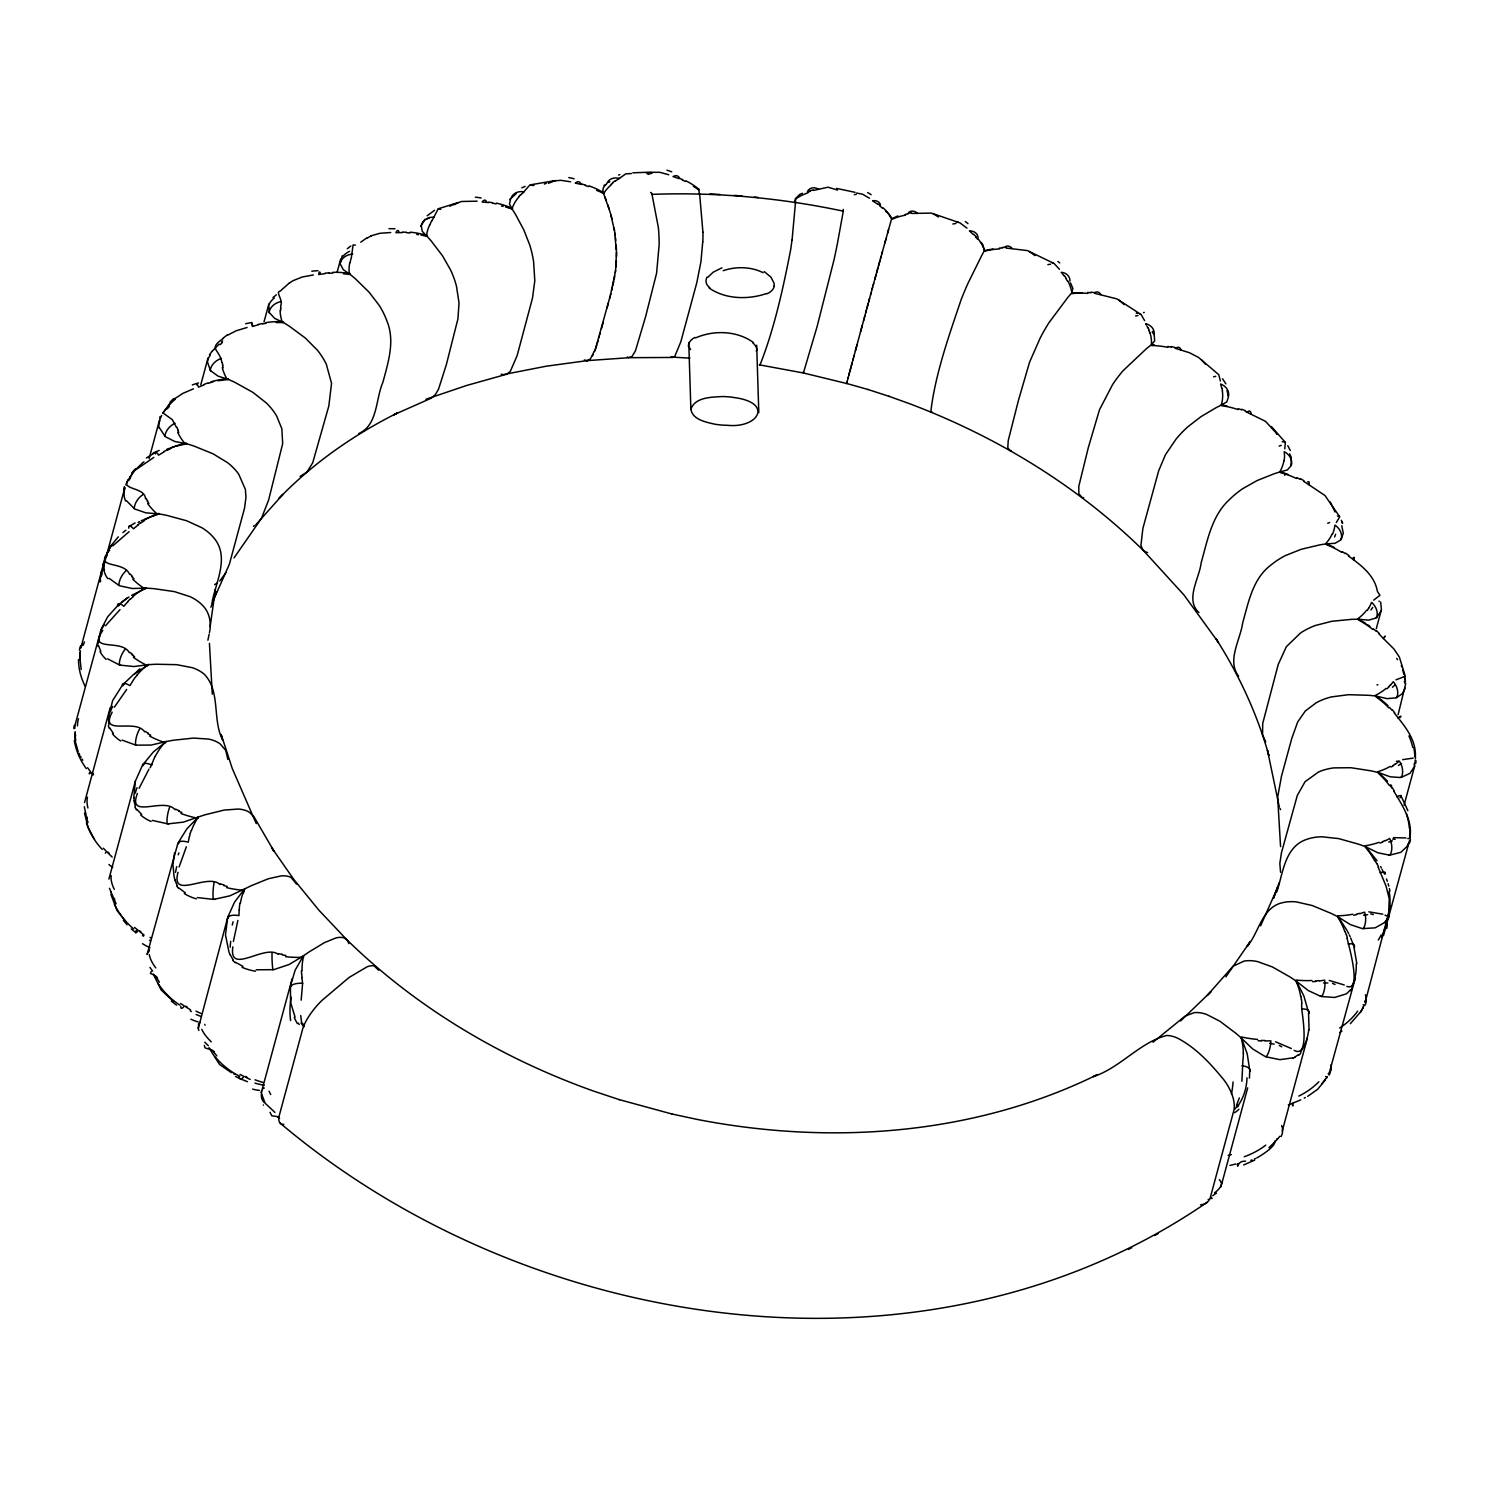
<?xml version="1.0" encoding="UTF-8"?>
<svg xmlns="http://www.w3.org/2000/svg" width="1490" height="1490" viewBox="0 0 1490 1490"><rect width="100%" height="100%" fill="white"/><g stroke="black" fill="none" stroke-linecap="round" stroke-linejoin="round"><path stroke-width="1.5" d="M1386.352 924.024L1386.315 924.992M584.341 359.947L587.153 360.673L590.338 358.96L595.46 348.977L610.397 295.337L615.575 270.696L616.506 252.183L614.495 230.577L610.379 212.921L602.742 191.055L603.413 187.479L606.169 184.239M616.506 256.634L616.506 252.183M1243.368 1053.449L1243.256 1056.615A60.066 52.355 9.7 0 1 1242.921 1060.154L1241.896 1081.274M74.798 728.517L75.152 724.773M108.528 719.335L108.9 725.053M98.377 642.935L98.955 637.31M1221.67 1182.725L1220.757 1187.12M261.532 1093.027L261.793 1090.866M1228.468 396.973L1226.736 401.946L1221.614 404.908A136.67 52.15 -45.4 0 0 1216.101 407.683L1200.959 416.678L1188.033 426.643A43.21 16.483 -45.4 0 0 1176.187 438.935L1165.441 454.767L1158.661 470.84L1142.886 528.429L1140.93 545.377L1142.737 549.773L1184.029 595.032L1218.429 642.451L1215.933 638.614C1239.01 674.821 1257.299 714.138 1268.847 755.523L1267.468 750.289L1279.314 807.003M209.457 632.598C211.58 622.894 209.587 611.943 202.119 604.94A43.21 27.491 3.9 0 0 190.143 596.689L174.46 591.623L154.085 588.68A136.67 86.942 3.9 0 0 146.281 588.159L132.107 588.494L120.075 585.868A41.906 30.731 -80.5 0 1 118.902 585.495M79.696 656.066L81.186 669.438M212.288 694.228L209.438 643.363M1365.902 998.151L1365.566 1000.814M301.818 977.552L302.619 983.288L301.166 1000.163M239.164 909.906L238.977 915.605A13.671 5.681 16.1 0 0 227.56 918.119L225.493 934.938L228.92 951.738A52.094 50.734 -19 0 0 230.075 954.718M232.868 946.858C228.398 975.857 264.68 943.785 278.257 954.345M702.721 241.957L700.933 261.793L696.78 282.783L680.837 341.75L674.802 356.315L672.958 357.451L629.171 357.693L586.483 360.673M616.283 262.966L616.394 260.918M79.734 656.047L80.423 650.851M103.685 564.915L104.412 570.577M79.752 655.004L79.696 659.809M100.445 581.677L100.594 580.187M1249.458 1078.09L1249.682 1071.124A13.671 5.271 -3.8 0 0 1241.99 1065.741M615.985 266.933L616.152 264.978M108.677 716.28L112.644 700.598L122.087 685.661A13.671 4.694 43.8 0 1 129.928 685.605L132.964 680.725A59.991 52.411 16.3 0 1 134.919 677.708L137.08 675.268M210.165 626.582L215.435 589.276M79.901 653.849L80.05 652.415M1309.058 1029.963L1308.555 1012.995A13.671 4.749 -12.8 0 0 1301.72 1008.898L1301.645 1003.161M279.431 291.463C275.669 291.947 283.603 301.241 280.716 305.599A60.066 37.883 18.6 0 0 280.846 308.281M350.113 262.687L350.56 260.396A60.066 38.256 20.7 0 1 351.305 257.919L353.111 244.9L355.402 245.124M1390.543 905.864L1365.138 1002.398M1415.09 763.83L1415.183 759.975M1339.622 516.881L1338.542 518.893M204.353 1045.347L205.005 1047.88L209.978 1049.426L219.533 1064.419L231.397 1072.707M759.341 364.547A43.098 4.209 -81.2 0 0 759.528 364.864L803.52 373.003L846.655 383.507L847.139 381.496M1407.789 838.535L1409.819 838.572L1410.248 828.235M792.065 240.058L795.362 203.888A136.67 13.112 -81.5 0 0 795.604 198.524L799.534 194.575M233.39 941.457L237.879 920.429M615.333 272.521L615.575 270.696M1409.968 837.697C1412.781 820.487 1402.276 805.494 1393.988 791.413M1284.101 460.82L1284.38 458.492A59.991 38.721 8 0 0 1284.548 455.865L1284.212 451.694A13.671 11.268 16.6 0 1 1291.346 465.085L1291.141 457.374M99.756 581.752L100.575 577.468M177.999 872.358C170.4 900.5 207.706 872.488 219.999 884.538M803.315 371.904A43.21 1.993 -78 0 0 803.427 372.91L817.172 326.31L833.99 259.912A43.21 1.993 -78 0 0 837.473 243.224L842.446 215.864A126.836 5.867 -78 0 0 843.228 211.152L843.321 209.419M690.876 409.228C695.011 397.066 711.717 397.16 722.427 396.545A51.48 32.258 -1.8 0 1 734.719 397.625C773.627 402.933 758.298 428.58 727.232 425.283A51.48 32.258 -1.8 0 1 714.958 424.222C706.167 422.192 692.664 419.845 690.876 409.228L688.771 342.588M931.809 411.557A43.21 4.526 -67.7 0 1 930.747 412.19C935.068 374.81 948.925 335.716 961.311 299.192A43.21 4.526 -67.7 0 1 967.904 283.472L981.817 255.33A136.67 14.341 -67.7 0 1 984.387 250.637L982.674 244.416M290.662 985.3L295.132 970.213L303.345 955.891A136.67 52.15 -45.4 0 1 309.194 951.868L324.373 942.667L335.883 937.955A43.21 16.483 -45.4 0 1 344.376 938.048L346.686 939.557C416.25 1007.762 501.962 1058.459 593.523 1091.071L619.374 1099.676M614.774 276.041L614.159 279.431M1334.556 527.386L1334.221 529.099A59.991 38.218 10.1 0 1 1333.476 531.576L1332.73 533.793M1334.649 526.808L1334.984 525.095A13.671 11.138 31.7 0 1 1341.112 539.473L1343.272 533.197L1341.764 525.728M239.946 903.257L239.48 906.348A59.991 51.442 25.8 0 0 239.313 909.924M421.298 225.754L422.229 231.267L427.09 236.351A136.67 61.76 68.1 0 1 431.411 241.231L442.511 255.796L450.725 270.23A43.21 19.519 68.1 0 1 456.48 286.266L459.032 303.01L457.933 318.841L446.329 364.733L438.507 389.262L435.322 394.664L431.187 398.203L393.602 414.89L397.662 412.86C353.8 434.67 313.124 463.148 278.984 498.368L282.858 494.494L255.889 524.648M209.177 634.107L207.892 640.197M1409.503 840.639L1383.521 935.515M104.058 562.27L105.585 556.832M613.824 281.089L612.744 285.931M1284.79 448.863L1285.33 442.381M189.379 836.672L188.206 842.204A13.671 5.569 25.6 0 0 177.776 843.731L147.082 954.475M846.674 383.47L847.121 381.98L846.674 383.47L868.167 389.542M1414.811 765.506L1404.064 805.196M612.353 287.514L611.589 290.662M1398.104 714.697L1405.722 683.556M174.572 852.783L172.933 864.628L174.144 876.958A52.094 49.859 -28.9 0 0 175 879.994M179.098 867.031L186.343 846.786M610.397 295.337L610.807 293.791M609.596 298.466L609.987 296.901M1376.294 628.724L1381.398 609.652L1380.653 601.997M137.434 793.481C126.929 820.171 164.291 796.591 175.075 809.74M342.253 255.814L340.167 263.32A13.671 11.156 -0.2 0 1 352.739 254.101M846.99 382.092L850.976 367.211M80.832 647.908L104.617 559.923M159.411 420.422L161.646 415.393M155.146 756.399A59.991 52.262 19.7 0 0 153.656 759.639L151.552 764.91A13.671 5.234 34.9 0 0 142.332 765.599L135.385 781.077L133.746 797.821M101.357 575.736L102.046 573.948M608.367 303.14L607.101 307.871M1355.248 978.39L1351.989 987.199M853.733 356.985L854.143 355.477M848.872 375.033L849.524 372.593M852.131 362.889L849.877 371.308M848.015 378.237L848.276 377.231M100.836 576.407L124.899 487.528M75.226 724.382L101.097 629.357L107.671 616.804L117.524 605.853A13.671 3.986 52.3 0 1 123.856 606.244L127.73 601.867M149.112 458.566L159.318 420.813M84.558 802.495L110.185 707.675M200.796 384.718L208.06 357.842M108.9 879.063L135.385 781.077M264.009 321.896L268.833 304.072L269.206 312.081A13.671 10.84 -14.4 0 1 281.2 301.557M212.213 601.494C216.329 581.044 229.739 556.31 213.685 537.685A43.21 27.807 15.6 0 0 201.988 527.795L186.641 520.755L166.694 515.354A136.67 87.929 15.6 0 0 159.058 513.92L145.834 512.839L135.218 509.152A41.906 27.714 -73.4 0 1 134.193 508.686M337.075 272.391L340.651 259.13M198.207 1028.621L227.56 918.119M243.298 893.46L244.49 888.99A136.67 62.599 -37.1 0 1 251.084 885.786L268.2 878.802L281.275 875.878A43.21 19.78 -37.1 0 1 291.072 877.461L296.473 884.054M261.83 1090.717L292.115 978.744M794.505 202.584L795.604 198.542M851.349 365.795L866.491 309.827M866.919 308.244L869.583 298.41M857.067 344.637L855.372 350.895M862.263 325.435L860.55 331.749M864.368 317.631L864.796 316.085M1276.911 891.746C1283.076 872.861 1284.734 846.581 1306.879 839.298A43.21 27.807 15.6 0 1 1321.928 836.784L1338.69 838.609L1358.601 844.197A136.67 87.929 15.6 0 1 1365.883 846.879L1377.878 852.764L1388.978 855.055M1200.53 1204.777A32.65 17.824 54.3 0 0 1209.731 1198.966A19.668 10.747 54.2 0 0 1210.346 1197.364L1233.925 1110.218A19.482 10.449 55.7 0 0 1234.204 1108.597L1234.223 1108.467A32.631 17.824 54.2 0 0 1223.681 1079.617C1210.383 1063.432 1195.725 1047.358 1176.821 1037.804A42.986 23.486 54.2 0 0 1166.707 1035.476C1139.831 1042.274 1120.182 1067.883 1093.362 1076.637L1097.422 1074.607C974.255 1135.25 830.712 1145.419 697.134 1119.418L672.009 1114.017M1221.167 1185.928L1247.689 1087.868M1282.238 1131.059L1307.419 1037.99M1355.434 977.663L1329.229 1073.098M603.189 322.362L601.476 328.601M865.634 312.956L868.223 303.42M868.67 301.781L873.662 283.491M870.533 294.927L871.017 293.12M852.932 359.965L853.342 358.475M863.529 320.741L863.958 319.195M873.103 285.521L876.008 274.942M872.041 289.414L872.563 287.477M874.798 279.3L881.111 256.429M876.604 272.726L877.871 268.163M879.808 261.16L878.504 265.853M100.929 576.053L101.227 575.028M888.804 214.15L891.579 218.918L884.799 243.149M880.46 258.794L885.917 239.145M881.782 254.026L882.434 251.642M888.617 229.441L887.556 233.26M1405.293 688.157L1402.276 693.707L1396.801 697.543A13.671 10.281 58.3 0 0 1393.262 681.694L1390.636 685.028M1409.093 842.427L1408.441 844.29M124.732 488.068L124.117 492.948A56.62 29.521 -1.7 0 0 125.607 500.957M599.781 334.691L600.209 333.183M80.944 647.535L82.174 644.406M598.924 337.671L599.353 336.181M1381.118 610.9L1376.555 617.605A13.671 10.803 45.8 0 0 1371.62 602.407L1369.925 606.113A59.991 37.883 12.2 0 1 1368.453 608.348M1239.326 1097.925L1236.495 1105.282M598.086 340.595L597.229 343.482M1414.606 766.307L1409.987 773.31L1401.364 777.352A13.671 9.573 69.2 0 0 1399.334 761.055L1395.888 763.886M190.31 833.245L191.316 830.284M596.801 344.898L595.46 348.977M228.026 916.555L234.526 902.195L244.49 888.99L229.758 895.881L214.877 899.159M147.231 953.917L148.907 950.527A13.671 11.138 31.7 0 0 148.497 952.278M1260.615 925.793L1277.88 886.885L1273.447 898.358L1279.146 882.75M210.872 607.25L216.572 591.623M112.16 712.183C99.01 736.991 135.404 717.901 144.605 731.832M139.092 788.322L148.963 769.157M594.529 351.491L594.994 350.243M431.988 220.669L438.265 208.768L461.788 201.467L477.154 201.187M198.896 1024.282L199.958 1022.363M1291.104 465.718L1287.36 469.965L1280.45 471.79A136.67 62.599 -37.1 0 0 1274.211 473.746L1257.132 480.544L1242.641 488.72A43.21 19.78 -37.1 0 0 1229.492 499.541C1211.593 515.875 1207.515 540.572 1201.163 562.736C1199.431 578.362 1184.774 599.706 1198.928 612.539M125.831 485.014L128.27 479.91M212.12 603.115L229.386 564.207L244.528 508.239L245.962 497.343L245.366 489.316L238.698 474.155A43.21 27.435 27.3 0 0 227.616 462.701L213.014 453.798L193.979 446.069A136.67 86.755 27.3 0 0 186.678 443.778L174.684 441.45L165.744 436.887A41.906 24.399 -66.9 0 1 164.887 436.384M429.679 225.083L430.666 222.96A60.066 38.796 22.8 0 1 431.858 220.613M106.703 553.982L111.564 545.042L118.306 536.847M1305.24 1044.062L1300.584 1052.294M1387.73 917.896L1385.774 921.23M1225.86 976.881L1250.185 941.568L1247.093 946.523C1258.882 933.019 1261.676 907.764 1281.866 902.847A43.21 27.435 27.3 0 1 1296.3 901.878L1312.318 905.566L1331.315 913.463A136.67 86.755 27.3 0 1 1338.262 917.021L1350.331 924.582L1362.102 928.549A41.795 30.713 -65.9 0 0 1363.369 928.587L1375.14 927.842L1384.582 922.589M1363.424 1006.718L1361.264 1010.965M1362.847 1008.097L1364.058 1005.117L1363.145 1004.744M178.483 842.26L186.865 828.85L198.412 816.967A136.67 71.483 -28 0 1 205.564 814.658L224.208 810.057L238.493 809.033A43.21 22.592 -28 0 1 249.333 812.218L253.896 816.632L274.086 851.367L271.571 847.531L293.791 879.435L318.879 910.167L347.282 940.227L348.865 943.598M1362.735 1008.357L1360.482 1012.306M102.791 630.419C87.407 652.918 121.752 638.316 129.332 652.713M114.358 707.21L126.669 689.46M592.554 355.812L593.076 354.825M155.202 756.417L156.748 753.661A75.077 65.635 32.2 0 1 166.023 741.405M127.954 480.32C120.504 490.005 144.977 486.932 145.48 498.629M225.94 572.644L219.775 581.007M1381.956 937.191L1385.067 927.525M128.14 479.966L134.603 470.672M1336.307 522.506L1338.299 519.265M1407.696 845.836L1400.805 852.336L1390.114 855.037A13.671 8.698 78.8 0 0 1389.704 838.497L1385.495 840.751M510.66 198.934L509.487 204.055L512.243 209.196A136.67 51.219 76.4 0 1 515.503 214.392L523.791 229.87L529.751 245.012A43.21 16.185 76.4 0 1 533.606 261.663L534.798 280.772L532.507 298.075L517.086 355.775L510.288 371.401L506.581 374.269L466.668 385.463L425.917 399.264M1361.152 1011.3L1350.35 1023.686M209.438 354.75L212.25 351.137M234.042 557.893L261.495 518.296L268.61 500.044L282.69 443.647L281.834 428.673L276.581 415.896A43.21 26.373 38.6 0 0 266.412 403.026L252.928 392.392L235.252 382.558A136.67 83.44 38.6 0 0 228.492 379.466L217.987 376.095L210.872 370.898M1368.639 608.423L1367.317 610.416M151.16 971.573L150.434 973.417L153.694 974.926L161.162 989.993L172.151 1000.237M129.816 477.247L132.368 473.503M1326.305 1078.443L1327.255 1077.046M1325.392 1079.915L1317.458 1089.469L1307.68 1096.342M109.59 550.238C92.603 570 123.596 559.83 129.611 574.339M170.568 402.43L162.876 413.065L166.433 408.409M105.511 625.744L119.982 609.634M143.226 764.24L153.34 751.984L166.209 741.573A136.67 78.616 -18.1 0 1 173.753 740.195L193.476 738.072L208.619 739.077A43.21 24.846 -18.1 0 1 220.166 743.92L225.735 750.345L227.858 759.416M1325.821 1078.499L1321.984 1083.602M1279.966 1136.199L1278.197 1138.379M1180.601 1020.929L1211.016 991.632L1207.161 995.506L1233.012 966.265L1244.001 961.106A43.21 26.373 38.6 0 1 1257.504 961.572L1272.423 966.954L1290.023 976.993A136.67 83.44 38.6 0 1 1296.468 981.333L1308.276 990.552L1320.382 996.195M707.769 277.326L713.207 272.149L721.924 267.828M1011.002 450.464A43.21 8.772 -60.6 0 1 1009.866 450.52L1007.78 447.503L1008.246 440.519L1018.49 400.214L1029.553 362.219L1040.43 337.522A43.21 8.772 -60.6 0 1 1048.96 322.734L1068.069 297.106A136.67 27.733 -60.6 0 1 1071.738 292.934L1072.874 288.389L1070.528 282.951M523.102 192.694L529.714 185.133L533.923 185.486M105.287 853.193L106.703 851.721L103.369 848.22M1350.424 989.807L1347.612 992.731A52.094 31.029 52.5 0 1 1346.085 993.942L1334.612 997.462L1321.705 996.531A41.795 33.357 -57.5 0 1 1320.419 996.102M1405.424 676.628L1399.315 656.941L1393.839 648.895L1383.428 638.521L1385.178 636.118L1384.396 636.994M1238.581 1105.636L1237.52 1106.902M112.774 545.899L129.108 531.651M518.93 196.829L517.44 198.729A75.059 50.064 29 0 0 511.945 209.047M1153.018 1042.199L1185.127 1016.087L1194.216 1012.641A43.21 24.678 49.2 0 1 1206.509 1014.373L1219.956 1021.283L1235.75 1033.185A136.67 78.076 49.2 0 1 1241.505 1038.251L1252.755 1049.016L1264.842 1056.317A41.795 35.555 -47.3 0 0 1266.258 1056.745M168.389 405.988L170.475 403.66M135.087 470.114L142.444 462.999M1340.665 540.032L1335.021 543.31L1326.528 543.831A136.67 71.483 -28 0 0 1319.73 544.893L1301.124 549.307L1285.423 555.565A43.21 22.592 -28 0 0 1271.249 564.784C1252.699 578.53 1248.545 602.183 1242.66 622.988C1240.332 639.992 1226.661 660.498 1238.562 676.199M123.167 684.413L133.467 674.523M424.892 219.328L421.447 225.083A13.671 11.268 14.9 0 1 434.354 217.223M1274.024 1142.7L1277.712 1138.9M1273.82 1142.923L1268.977 1147.673M212.455 350.932L213.759 349.61M214.001 349.368L219.123 344.097M170.977 403.138L172.02 402.095M1388.81 687.076L1386.985 688.79M281.647 289.786L289.116 283.193M1373.687 600.135L1379.926 595.329L1377.43 591.456M135.944 469.648L153.805 457.449M427.202 215.752L434.54 210.295M520.811 194.817L522.878 192.899M172.542 401.592L173.622 400.587M272.949 297.572L276.358 294.871M130.319 599.241L132.778 597.062M1298.516 1054.641L1294.922 1057.043M891.579 218.918L897.781 215.92M280.921 290.494L279.897 291.258M611.198 184.294L613.172 182.655M174.162 400.102L175.261 399.152M223.258 338.416C207.725 349.479 219.16 348.176 221.973 362.591M221.451 341.955L222.643 340.931M118.772 604.754L122.832 601.383M615.556 180.979L625.744 173.902L631.499 173.529M1216.175 1193.229L1212.785 1195.706M122.925 532.601L124.378 531.409M360.729 242.181L366.559 238.083M174.479 398.873L182.842 393.379L193.439 388.834M142.947 462.608L143.953 461.807M138.104 525.001L133.485 528.801A13.671 3.11 60.4 0 0 128.773 528.168M133.858 674.225L148.702 664.67A136.67 83.812 -7.4 0 1 156.45 664.242L176.751 664.67L192.359 667.706A43.21 26.503 -7.4 0 1 204.298 674.262C220.781 691.23 212.195 719.521 222.532 739.711L221.153 734.477L232.291 768.561L256.224 823.579M124.862 531.017L125.849 530.272M123.242 601.066L124.452 600.135M347.263 248.737L350.858 245.98M303.345 955.891L289.284 964.44L274.514 969.394A41.906 39.504 34.1 0 1 272.931 969.822M124.862 599.837L126.091 598.943M126.911 598.365L128.978 596.987M141.159 522.767L143.99 520.923M1207.142 1202.318C928.624 1393.783 530.924 1335.021 280.306 1123.255M146.355 458.007L155.668 452.215M217.372 582.944L214.616 584.639M1393.523 765.599L1391.269 767.015M227.393 335.306L236.128 330.78L247.079 327.502M516.415 193.476L511.033 198.356A13.671 11.156 30.1 0 1 524.033 191.838M1341.95 1031.099L1339.789 1032.477M1375.903 618.052L1368.528 620.157L1358.731 619.225A136.67 78.616 -18.1 0 0 1351.523 619.356L1331.874 621.274L1315.298 625.521A43.21 24.846 -18.1 0 0 1300.416 633.082L1286.317 646.735L1278.197 664.559L1262.719 723.451L1262.552 734.626L1265.718 741.983M110.837 894.186L117.021 910.502L125.905 921.714M253.449 526.268L254.697 525.486M449.85 206.272L453.631 204.204M1395.981 679.831L1404.362 676.609M131.642 595.329L146.281 588.159M608.665 182.432L609.783 181.78M163.844 452.029L158.573 455.176A13.671 2.086 68 0 0 155.482 453.947M138.104 522.338L139.427 521.63M799.702 194.482L802.458 193.29M1128.433 1249.44L1131.692 1247.726M1154.601 1235.527L1157.991 1233.739M695.569 337.913C713.673 329.923 737.14 330.612 753.4 342.514M544.465 184.09L546.346 183.177M1256.796 1157.935C1261.62 1155.383 1276.576 1145.68 1274.676 1141.098M1254.655 1160.17L1243.647 1164.938M141.196 520.736L142.5 520.085M167.271 450.222L170.419 448.769M1300.789 1099.862L1288.329 1104.965M1304.216 1098.093L1305.37 1097.534M143.99 519.395L159.058 513.92M766.642 293.493C748.278 299.881 725.351 299.378 709.072 287.98M521.835 187.833L525.132 186.399M984.387 250.637L993.029 248.923M1382.701 842.074L1380.075 843.135M1254.412 1158.996L1255.604 1158.494M370.917 235.886L379.82 233.297L390.697 232.514M204.298 384.737L198.524 387.158A13.671 0.95 75.3 0 0 196.978 385.109M166.824 449.254L169.096 448.397M300.086 476.428L306.865 472.181L312.695 462.85L328.843 405.932L331.544 383.321L326.347 364.342A43.21 24.678 49.2 0 0 317.407 350.206L305.376 338.081L289.526 326.347A136.67 78.076 49.2 0 0 283.435 322.548L274.663 318.376L269.522 312.807M807.487 192.21L810.225 191.279M618.536 175.056L619.84 174.572M1292.948 1057.863L1279.91 1059.651L1266.202 1056.857A13.671 5.289 -77.7 0 0 1270.858 1040.84L1265.122 1040.97M1250.818 1160.338L1252.028 1159.928M1402.667 759.658L1413.209 758.093M1245.603 1161.157C1236.532 1160.617 1237.482 1170.358 1237.743 1164.174M170.456 447.931L174.721 446.553M646.79 173.585L648.001 173.194M166.209 741.573L151.086 745.075L137.006 745.149A41.906 35.686 81.9 0 1 135.571 745.037L122.068 740.12M1395.962 697.86L1387.097 698.642L1376.257 696.128A136.67 83.812 -7.4 0 0 1368.826 695.308L1348.58 694.694L1331.557 696.892A43.21 26.503 -7.4 0 0 1316.285 702.74L1305.277 711.028L1297.66 722.035L1291.774 738.444L1281.475 776.216L1277.656 797.225L1280.562 846.618M208.023 383.377L211.412 382.353M1359.774 913.724L1364.616 912.141A13.671 7.674 87.3 0 1 1363.35 928.698M813.447 190.422L828.012 187.2L837.529 190.068M438.265 208.768L440.742 209.364M175.764 446.255L186.678 443.778M258.478 324.783L252.331 326.459L252.108 323.516L252.574 325.733M358.867 433.497C377.883 425.265 375.592 398.817 382.893 382.315C388.182 362.424 395.297 340.912 386.823 320.778A43.21 22.387 59 0 0 379.354 305.58L369.092 292.17L355.458 278.853A136.67 70.794 59 0 0 350.187 274.458L343.296 269.69L340.242 264.009M1356.589 914.636L1353.646 915.288M1235.75 1164.025L1229.902 1165.422M211.152 382.166L213.592 381.589M148.702 664.67L133.876 666.533L120.671 665.192M552.473 181.091L560.743 180.309L570.596 181.78M905.175 214.392L908.192 213.852M262.426 323.907L265.965 323.33M217.819 380.751L228.492 379.466M530.459 184.816L555.528 180.551M1071.738 292.934L1081.796 292.766M1393.541 837.641L1405.945 837.939M1319.302 981.016L1324.666 980.141A13.671 6.519 -84.9 0 1 1321.705 996.531M911.694 213.461L931.306 213.089L960.007 222.904L966.954 228.138M652.043 172.3L659.753 172.3L668.731 174.74M1400.358 777.519L1390.245 776.812L1378.66 772.639A136.67 86.942 3.9 0 0 1371.21 770.87L1350.89 767.722L1333.792 767.89A43.21 27.491 3.9 0 0 1318.464 772.043L1305.072 781.691L1297.306 795.437L1281.437 852.839L1279.835 863.418L1280.562 872.302M325.062 273.638L318.674 274.551A13.671 1.602 89 0 1 320.294 273.247M587.824 360.543L546.215 366.205L503.061 374.661A43.21 16.185 76.4 0 1 501.124 374.139M313.366 274.961L302.34 276.972L293.418 280.53A46.991 43.322 65.5 0 0 289.172 283.249M1315.819 981.463L1312.653 981.705M85.526 813.372L84.558 813.372M759.937 365.125C774.334 328.731 783.088 288.52 790.668 249.668A43.098 3.911 -81.5 0 0 791.972 240.169M329.122 273.266L332.736 273.117M999.324 248.085L1002.565 247.973M632.878 172.821L651.242 172.132M276.19 322.566L283.435 322.548M214.895 899.271A41.906 38.759 54.3 0 1 213.312 899.383L197.313 897.557M1136.218 313.235L1137.596 313.272M1368.844 911.843L1382.776 914.189M402.393 232.589L395.93 232.701A13.671 2.924 -84.3 0 1 398.854 231.565M1006.271 248.066L1027.392 250.581L1054.119 263.506L1059.465 269.299M168.668 823.784L183.307 822.145L198.412 816.967A75.077 64.443 34.8 0 0 191.54 830.377M1261.434 1040.933L1258.1 1040.746M856.62 193.011L862.691 194.277L869.396 198.207M689.945 358.14L671.58 357.079M406.472 232.701L410.067 232.98M343.464 273.769L350.187 274.458M1154.415 344.916L1151.453 344.786A136.67 40.435 -53.2 0 0 1146.816 348.325L1122.938 370.842A43.21 12.777 -53.2 0 0 1112.639 384.495L1099.49 409.769L1088.333 447.54L1078.779 486.392L1078.872 493.73L1082.094 497.492A43.21 12.777 -53.2 0 0 1083.658 497.716M1087.626 292.45L1090.997 292.785M1282.201 441.711L1284.51 441.915M285.838 955.407L282.262 954.978M1326.975 1076.916L1325.597 1076.506M256.206 969.785L272.894 969.673A13.671 1.453 88.3 0 1 272.018 953.172M488.571 202.621L482.183 201.97A13.671 4.247 -77.6 0 1 486.653 202.137M416.716 234.433L418.504 234.656M277.177 1116.513L271.851 1115.824L270.025 1112.341M1329.21 980.457L1344.241 984.965M1094.815 293.362L1116.885 298.875L1141.135 314.576L1144.637 320.685M956.561 221.991L958.536 222.383M1221.614 404.908L1227.09 406.044M421.037 235.048L427.09 236.351M492.575 203.217L496.077 203.907M163.155 413.103L172.244 419.565L176.509 427.462M836.561 188.392L855.074 192.322M1167.937 346.425L1171.345 347.207M501.478 205.993L503.154 206.365M227.262 886.438L223.817 885.619M581.491 184.481L575.326 183.102A13.671 5.532 -70.6 0 1 581.007 184.239M1051.661 262.538L1053.244 263.06M672.269 1114.092L619.076 1099.583M1275.57 1041.789L1291.327 1048.532M1175.163 348.269L1189.486 352.739L1198.593 357.488L1218.82 374.735L1220.366 381.049M505.52 206.961L508.425 207.818M1339.38 516.415L1337.387 516.024M1280.45 471.79L1285.572 473.485M585.309 185.524L588.625 186.604M867.906 389.467L889.381 396.452M1238.227 408.67L1241.598 409.862M120.653 665.285A41.906 33.413 -88.5 0 1 119.349 664.931L107.559 658.785M509.096 208.023L512.243 209.196M181.855 812.441L178.614 811.231M888.897 396.284L909.645 403.734C996.233 436.402 1077.14 485.479 1143.333 550.443L1145.624 551.933A43.21 16.483 -45.4 0 0 1147.598 552.492M75.226 731.609L75.115 740.828L78.151 751.537M152.222 820.375L167.141 823.709A13.671 4.098 -78.3 0 1 169.637 807.245M678.844 178.595L673.052 176.546A13.671 6.761 -63.4 0 1 679.514 178.111M596.633 190.347L599.241 191.428M1245.342 411.408L1265.569 421.391L1275.794 432.547M1286.354 473.783L1287.937 474.416M1139.552 313.682L1140.725 314.26M240.56 1078.946L247.508 1081.703M242.926 966.34L235.513 962.298M1326.528 543.831L1331.892 546.29M933.075 213.685L938.476 216.963M233.558 1073.713L234.619 1074.178M682.401 180.067L685.456 181.501M250.152 1079.412L245.366 1077.102M599.855 191.689L603.562 193.625A75.059 51.498 30.7 0 1 611.533 184.574M1296.803 477.62L1300.044 479.24M1385.011 915.158L1387.637 916.275L1388.605 914.394L1389.239 898.805L1386.054 886.084L1378.12 867.124M150.732 735.222L147.789 733.695M191.409 1011.487L190.217 1010.89M235.532 1076.432L239.909 1078.667M1332.693 546.7L1334.332 547.556M1303.601 481.233L1324.964 495.518L1339.585 516.583M240.039 1074.402L244.025 1076.451A13.671 4.135 -71.6 0 1 238.922 1076.488M1029.273 251.456L1034.973 255.61M1358.731 619.225L1365.809 623.509M84.595 813.335L87.985 827.062L93.013 836.859M693.371 186.325L694.47 186.958M185.282 892.789L178.986 888.077M1346.811 986.343C1362.437 992.265 1348.338 944.064 1347.09 938.29M190.496 1009.829L185.728 1006.849M694.992 187.256L698.791 190.05A136.67 26.615 -88.5 0 1 699.76 195.488L702.926 232.235M1342.211 551.635L1345.246 553.61M764.165 271.534L770.982 277.214L774.018 283.137A15.328 10.653 10.5 0 1 773.906 286.248M172.635 1000.572L173.678 1001.243M1118.841 300.03L1124.242 304.593M134.659 656.718L132.07 654.874M1294.121 1050.357C1310.064 1059.204 1302.186 1013.871 1301.72 1008.898M180.551 1003.459L184.425 1006.029A13.671 2.812 -64.9 0 1 180.793 1006.514M1376.257 696.128L1382.422 700.728M1348.524 556.012C1360.705 565.008 1374.283 574.879 1377.244 590.711M1367.448 624.627L1369.943 626.433M877.219 203.944L872.581 200.759A13.671 8.884 -46.8 0 1 880.478 204.633M274.942 1112.434L265.164 1103.233L261.532 1093.716A13.671 11.175 1.5 0 0 264.177 1102.563M171.331 1001.094L176.584 1005.191M144.12 935.087L139.52 931.492M141.736 814.49L136.689 809.275M1373.333 628.836L1376.071 631.164M885.749 211.208L887.09 212.381M131.25 928.941L135.832 932.703M880.013 206.086L882.322 208.078M1383.204 701.38L1388.01 705.608M1378.66 772.639L1387.544 781.17M134.621 927.451L138.272 930.505A13.671 1.49 -58.2 0 1 136.223 930.505M134.044 578.809L131.865 576.742M112.178 857.048L107.857 852.857M1201.48 359.854L1205.373 364.119M973.38 234.545L969.468 230.931A13.671 9.722 -36.9 0 1 978.111 237.655M887.276 212.549L888.468 213.759M208.339 1045.719L204.782 1042.199M1378.995 633.921L1383.428 638.521M109.087 578.343L118.921 585.384A13.671 7.767 -56.4 0 1 126.315 570.502M1365.883 846.879L1376.965 860.68M1389.406 707.359L1391.772 709.966M113.333 733.341L109.664 727.79M975.671 236.929L977.533 239.126M1394.286 713.039C1404.325 725.556 1416.022 739.003 1415.407 756.063M1271.342 426.494L1285.404 442.474M690.559 349.591L688.957 346.835M981.24 242.479L982.078 243.54M216.832 1055.907L213.629 1051.959M1390.822 784.895L1391.735 786.012M123.279 920.15L127.023 924.731M93.181 774.93L91.523 772.9M148.888 503.452L147.175 501.217M1338.262 917.021L1347.184 930.691M211.934 1049.78L212.902 1051.027M233.185 959.951L230.149 954.68M1064.307 276.171L1061.234 272.26A13.671 10.393 -25.7 0 1 1069.988 281.144M94.54 839L93.758 837.939M152.595 971.201L149.95 967.438M87.575 767.722L90.499 771.615A13.671 1.043 -44.4 0 0 90.164 773.329M1222.526 378.758L1225.879 383.861M1390.021 785.249L1391.977 788.117M299.285 1024.561L298.317 1023.109M159.411 982.189L156.767 977.924M126.594 500.826L134.249 508.556A13.671 8.772 -47.8 0 1 143.059 494.568M82.825 760.235L82.118 759.155M1330.216 501.944L1334.984 511.964M1066.058 278.742L1067.417 281.07M1296.468 981.333L1303.899 996.046L1308.257 1011.375M100.799 651.372L98.582 645.673M1152.459 331.432L1153.949 334.505M155.407 975.577L156.171 976.918M81.112 757.46L80.46 756.305M1400.973 795.79L1407.864 810.672M1276.166 433.162L1276.855 434.428M1380.615 866.603L1381.342 867.944M177.142 885.544L174.926 880.013M1146.257 324.894L1145.642 323.703A13.671 10.896 -12.9 0 1 1154.061 334.747M1279.91 808.344L1280.618 809.647M178.819 432.51L177.627 430.144M1146.89 326.068L1147.803 327.819M1287.788 445.696L1290.265 450.464M1289.67 453.854L1290.917 456.704M1375.177 860.605L1376.667 863.641M1347.742 931.734L1348.618 933.485M1382.049 869.303L1382.757 870.719M79.715 754.909L78.914 753.232M116.108 903.76L114.078 899.234M1383.446 872.153L1383.912 873.14M111.135 892.175L109.459 888.301M1241.505 1038.232L1247.223 1053.784L1249.607 1069.466M110.837 891.579L113.65 898.172M1349.27 934.826L1350.108 936.633M1212.041 1198.593L1211.407 1197.271M295.076 1017.13L290.587 1002.398L290.42 986.92A13.671 5.606 6.6 0 1 302.619 983.288M1227.015 390.548L1228.468 396.284A13.671 11.175 1.4 0 0 1220.571 384.01L1221.781 388.201M1341.913 521.724L1342.62 523.363L1341.298 520.252M378.683 970.307L374.12 965.893A42.986 14.602 -49.4 0 0 367.211 966.731L349.033 977.496L321.915 1000.46A32.631 11.101 -49.4 0 0 303.383 1026.778A19.482 6.332 -50.5 0 0 302.787 1028.603L279.245 1115.638A19.668 6.686 -49.4 0 0 278.909 1117.276A32.65 11.082 -49.5 0 0 283.789 1124.41M1350.704 938.029L1351.84 940.879M604.996 197.183L606.411 200.908M1148.958 330.482L1149.796 332.885M1386.464 878.988L1387.302 881.279M1352.194 941.848L1353.404 945.386M159.672 428.096L164.98 436.235A13.671 9.629 -38.1 0 1 175.038 423.272M1401.345 665.471L1401.848 666.943M135.367 806.593L134.063 800.912M1345.246 931.567L1346.215 934.714M607.79 204.8L609.112 208.805M87.985 822.536L86.644 817.842M1154.284 335.474L1154.657 340.912L1151.453 344.786A75.077 51.554 -3.9 0 0 1150.057 332.829M223.127 367.695L222.476 365.292M1388.084 883.644L1388.792 886.066M1402.779 669.941L1403.897 674.393M650.609 192.508A6.519 1.583 87.8 0 1 652.005 194.352L658.357 227.504A43.21 10.467 87.8 0 1 659.157 244.565L656.606 273.136L645.71 316.253L635.429 350.858L631.965 356.557L628.594 357.581A43.21 10.467 87.8 0 1 627.42 356.948M610.975 215.007L612.092 219.216M301.706 1023.239L300.701 1015.528M1404.66 677.857L1404.325 676.386M86.383 816.744L84.315 806.742M1405.033 679.44L1405.517 681.787M1413.88 747.44L1415.072 756.92M1389.406 888.562L1389.928 891.113M614.048 228.082L614.495 230.577M75.748 740.511L75.133 735.743M1300.938 996.382L1301.385 999.566M1222.34 390.901L1222.62 393.304A75.077 49.822 -2 0 1 1221.316 404.87M614.886 233.055L615.24 235.513M615.538 237.972L615.798 240.412M1415.5 758.578L1415.426 756.715M280.697 310.609L280.586 308.244M75.04 734.626L74.947 733.173M616.189 245.198L616.432 249.892M1356.869 963.825L1353.907 946.97A13.671 4.06 -21.4 0 0 1348.152 944.027M301.52 973.957L301.446 970.772M756.678 345.233L758.801 412.6M652.005 194.37A619.43 474.192 15.1 0 1 843.228 211.152M709.911 193.998A625.204 478.607 15.1 0 1 719.968 194.482M734.086 195.376A625.204 478.607 15.1 0 1 742.15 195.991M754.275 197.09A625.204 478.607 15.1 0 1 758.317 197.5M752.692 342.774A17.899 10.486 9.3 0 1 756.827 350.355M756.585 350.318A15.328 8.977 11 0 1 756.25 351.156M688.529 346.891A17.191 10.225 -5.3 0 1 694.843 337.429M774.279 286.322A17.899 12.404 8.5 0 1 766.922 293.809M709.706 287.607A17.191 10.989 -6.2 0 1 707.005 277.196M723.19 270.677A44.011 34.307 -10.5 0 1 763.141 272.707M671.599 357.023A43.098 8.344 -88.8 0 1 671.133 356.613M703.001 232.179A43.098 8.605 -88.5 0 1 702.777 241.976M496.338 203.124A75.077 63.977 -5.3 0 1 512.69 208.507M509.692 199.585A41.906 6.78 -36.4 0 1 509.953 199.064M568.789 177.571A51.181 26.466 31 0 1 574.134 178.8M581.677 184.034A59.991 46.6 -2.1 0 1 585.533 185.095M589.034 185.877A75.077 62.506 -6.8 0 1 604.102 193.048M518.743 196.717A60.066 39.485 24.8 0 1 520.569 194.65M548.45 183.326A46.991 36.635 -82 0 1 552.567 181.761M426.512 236.184A75.059 48.797 27 0 1 429.642 225.065M410.178 232.179A75.077 65.262 -2.9 0 1 427.406 235.588M420.757 226.163A41.906 10.169 -42.6 0 1 420.851 225.567M475.385 197.22A51.181 27.286 20.6 0 1 481.102 197.928M488.683 202.156A59.991 47.699 -1.9 0 1 492.706 202.77M453.873 204.819A46.991 39.373 89.5 0 1 458.101 202.882M427.071 218.974A56.62 26.243 17.1 0 1 429.846 217.391M349.349 274.29A75.059 47.699 24.9 0 1 349.815 262.575M332.698 272.353A75.077 66.305 0.3 0 1 350.374 273.657M339.944 264.307A41.906 13.708 -48.7 0 1 339.813 263.656M388.983 228.696A51.181 27.286 10.1 0 1 395.018 228.808M402.412 232.123A59.991 48.742 -1.3 0 1 406.509 232.254M366.726 238.419A46.991 41.608 79.1 0 1 370.991 236.053M343.054 256.094A56.62 26.243 13.2 0 1 349.535 251.326M282.355 322.492A75.059 46.823 22.6 0 1 280.12 310.479M265.816 322.622A75.077 67.069 4.3 0 1 283.472 321.747M269.355 313.012A41.906 17.321 -54.7 0 1 269.001 312.341M311.783 271.217A51.181 26.503 -0.4 0 1 317.966 270.677M324.988 273.21A59.991 49.691 -0.2 0 1 329.085 272.838M269.187 304.146A56.62 26.578 9.4 0 1 274.272 298.075M227.206 379.54A75.059 46.171 20.3 0 1 222.289 367.602M211.189 381.757A75.077 67.572 9.1 0 1 228.398 378.702M210.779 371.066A41.906 20.916 -60.7 0 1 210.202 370.395M221.47 358.42A13.671 10.337 -27 0 0 210.332 370.209L207.464 361.977A56.62 27.248 5.6 0 1 210.388 354.974M245.664 323.74A51.181 24.939 -10.4 0 1 251.903 322.51M258.347 324.392A59.991 50.53 1.4 0 1 262.315 323.516M222.885 365.311A60.066 37.697 16.4 0 1 222.308 362.629M223.109 338.249A46.991 44.439 47.2 0 1 227.188 335.008M220.092 344.674A52.094 35.481 -27.7 0 1 222.364 342.626M185.3 444.076A75.059 45.743 17.9 0 1 177.757 432.528M170.139 448.285A75.077 67.776 14.2 0 1 186.492 443.089M192.322 384.904A51.181 22.629 -19.9 0 1 198.505 382.949M204.111 384.401A59.991 51.237 3.6 0 1 207.855 383.042M178.167 430.107A60.066 37.678 14.1 0 1 176.993 427.462M170.158 402.058A46.991 44.942 23.5 0 1 174.032 398.389M159.058 428.114A56.62 28.236 1.9 0 1 159.914 420.478M159.84 417.666A13.447 1.322 -51.7 0 1 160.156 416.548M167.346 408.8A52.094 38.088 -30.5 0 1 169.283 406.453M157.679 514.46A75.059 45.594 15.4 0 1 147.678 503.657M143.729 520.587A75.077 67.665 19.5 0 1 158.797 513.342M153.135 453.128A51.181 19.631 -28.8 0 1 159.169 450.408M163.639 451.768A59.991 51.796 6.3 0 1 167.085 449.943M147.808 501.068A60.066 37.846 11.9 0 1 146.057 498.535M131.66 473.112A46.991 44.83 -2.2 0 1 135.236 469.015M123.856 488.962A13.447 2.57 -58.3 0 1 124.396 486.671M129.09 480.153A52.094 40.602 -32.8 0 1 130.654 477.545M100.78 573.52A13.987 4.302 -85.5 0 1 101.786 571.005M145.014 588.96A75.059 45.687 13 0 1 132.778 579.238M132.573 596.857A75.077 67.273 24.4 0 1 146.001 587.712M129.239 526.454A51.181 16.017 -37.2 0 1 135.087 522.915M137.918 524.815A59.991 52.169 9.4 0 1 140.954 522.562M132.535 576.481A60.066 38.2 9.7 0 1 130.263 574.134M108.547 549.68A46.991 44.104 -24.1 0 1 111.75 545.154M107.839 578.697A56.62 31.067 -5.1 0 1 104.058 570.614M103.052 565.921A13.447 3.855 -64.8 0 1 103.145 563.35M106.293 556.962A52.094 42.968 -34.6 0 1 107.41 554.15M83.347 645.17A56.62 31.644 41.8 0 1 84.446 641.873M79.417 650.199A13.987 2.98 88 0 1 80.628 645.915M80.236 655.228A35.555 18.085 79.6 0 1 80.311 654.147M85.135 686.275A56.508 49.077 51.6 0 1 78.486 659.548M147.622 665.713A75.059 46.041 10.5 0 1 133.429 657.369M136.968 675.193A75.077 66.603 28.7 0 1 148.423 664.372M119.368 664.819A13.671 6.631 -64.2 0 1 125.197 649.212M121.863 602.277A51.181 11.883 -45 0 1 127.507 597.769M127.563 601.755A59.991 52.392 12.8 0 1 130.151 599.11M132.722 654.501A60.066 38.721 7.6 0 1 129.965 652.396M101.394 629.842A46.991 42.763 -40.5 0 1 104.151 624.962M106.2 659.381A56.62 32.817 -8.3 0 1 100.109 651.54M98.135 646.437A13.447 5.122 -71.5 0 1 97.707 643.755M99.495 637.329A52.094 45.128 -35.6 0 1 100.165 634.386M118.231 606.02A41.795 7.245 -40 0 1 119.405 605.014M77.499 725.909A56.62 29.614 38.3 0 1 78.523 718.72M73.829 728.591A13.987 1.676 81.5 0 1 74.351 725.611M75.618 736.023A35.555 15.291 74.1 0 1 75.524 734.924M86.327 768.617A56.508 47.307 52.3 0 1 74.332 740.511M91.896 772.397A41.366 1.714 50.8 0 1 93.479 774.353M165.409 742.802A75.059 46.656 8.2 0 1 149.652 736.116M135.571 744.925A13.671 5.383 -71.4 0 1 139.762 728.778M134.621 673.964A51.181 7.338 -52.4 0 1 139.855 668.805M148.367 733.192A60.066 39.41 5.7 0 1 145.201 731.385M110.372 711.68A46.991 40.863 -52.8 0 1 112.644 706.484M120.727 740.996A56.62 34.754 -11.3 0 1 112.439 733.713M109.366 728.405A13.447 6.351 -78.4 0 1 108.379 725.723M108.9 719.316A52.094 47.028 -35.5 0 1 109.087 716.28M122.776 685.754A41.795 10.747 -46.2 0 1 123.819 684.581M87.947 807.99A56.62 27.807 34.6 0 1 87.482 797.187M87.221 818.103A35.555 12.535 68.6 0 1 86.96 817.042M102.233 849.412A56.508 45.333 52 0 1 86.401 822.759M107.913 852.057A41.366 3.93 43.6 0 1 109.273 853.398M112.756 867.459A67.665 49.319 62.5 0 1 108.919 864.498M197.947 818.308A75.059 47.475 5.9 0 1 180.979 813.503M168.668 823.896A41.906 37.474 69.9 0 1 167.141 823.821M152.055 764.24A51.181 2.477 -59.5 0 1 150.099 767.704M179.079 810.635A60.066 40.23 3.8 0 1 175.597 809.2M135.311 793.183A46.991 38.442 -62.4 0 1 137.024 787.689M143.561 936.204A59.488 49.394 30.3 0 1 142.481 935.422M150.453 940.805A74.5 65.728 29.7 0 1 149.503 940.227M151.03 821.474A56.62 36.822 -14 0 1 140.731 815.067M136.465 809.796A13.447 7.506 -85.7 0 1 134.957 807.152M134.268 800.875A52.094 48.611 -33.7 0 1 133.988 797.802M142.984 765.636A41.795 14.379 -52.3 0 1 143.859 764.333M114.302 889.325A56.62 26.299 30.7 0 1 111.154 875.543M114.73 899.457A35.555 9.909 62.9 0 1 114.302 898.433M133.69 928.922A56.508 43.229 51 0 1 114.451 904.262M139.52 930.729A41.366 5.681 36.1 0 1 140.898 931.827M149.987 947.733A67.665 45.836 59.6 0 1 142.5 943.71M150.937 937.936A69.881 28.813 46 0 1 150.08 937.396M244.379 890.387A75.059 48.537 3.7 0 1 226.666 887.649M240.374 903.368A75.077 63.027 36.7 0 1 244.602 889.046M213.293 899.234A13.671 2.775 -85.1 0 1 214.094 882.657M178.949 852.969A51.181 2.589 -66.3 0 1 178.185 854.776M189.435 836.672A59.991 51.945 22.9 0 1 190.329 833.264M224.133 884.948A60.066 41.18 2.1 0 1 220.39 883.905M175.578 872.339A46.991 35.555 -70.4 0 1 176.695 866.621M148.776 950.08A41.366 13.745 80 0 1 149.242 949.577M201.243 1016.497A74.5 64.703 32.9 0 1 196.14 1014.504M196.345 898.861A56.62 38.982 -16.4 0 1 184.313 893.59M178.819 888.543A13.447 8.567 86.3 0 1 176.807 886.047M178.39 843.731A41.795 18.048 -58.4 0 1 179.061 842.278M155.798 967.923A56.62 25.107 26.7 0 1 149.279 954.587M153.395 974.05A13.987 1.807 60.6 0 1 155.351 977.161M157.437 978.055A35.555 7.45 57.1 0 1 156.897 977.105M179.917 1005.191A56.508 41.031 49.4 0 1 157.754 983.027M185.747 1006.16A41.366 6.891 28.3 0 1 187.163 1007.054M198.207 1021.935A67.665 42.297 56.4 0 1 190.85 1019.253M200.982 1013.461A69.881 25.721 41.3 0 1 196.01 1011.114M303.55 957.251A75.059 49.766 1.7 0 1 285.558 956.673M302.042 970.865A75.077 61.425 37.7 0 1 303.625 956.003M233.073 921.807A51.181 7.711 -73.2 0 1 232.235 925.085M282.429 954.289A60.066 42.204 0.7 0 1 278.5 953.674M230.205 947.249A46.991 32.277 -77.4 0 1 230.708 941.363M205.005 1025.176A67.665 24.66 39.6 0 1 204.8 1024.338M198.412 1024.226A41.366 10.207 73.9 0 1 198.673 1023.667M198.822 1030.484A13.671 11.268 16.6 0 1 198.673 1024.915M264.307 1085.26A74.5 63.455 35.2 0 1 254.958 1083.1M255.516 971.201A56.62 41.161 -18.4 0 1 242.069 967.308M235.383 962.726A13.447 9.48 77.3 0 1 232.906 960.417M228.1 918.064A41.795 21.661 -64.6 0 1 228.566 916.536M211.301 1041.864A56.62 24.268 22.5 0 1 201.802 1029.366M208.954 1047.694A13.987 2.738 53 0 1 211.729 1050.897M214.299 1051.977A35.555 5.234 51 0 1 213.647 1051.12M239.778 1076.32A56.508 38.815 47.4 0 1 215.324 1057.099M245.459 1076.488A41.366 7.543 20.4 0 1 246.856 1077.177M259.465 1090.401A67.665 38.815 52.8 0 1 252.611 1089.097M262.817 1082.373A69.881 23.058 36.3 0 1 255.032 1079.803M1296.132 981.444A75.059 66.026 6.6 0 1 1300.696 996.4M1311.926 980.495A75.077 43.676 18.4 0 1 1296.114 980.048M1308.89 1011.561A41.906 12.348 76.7 0 1 1309.188 1013.256M1269.648 1043.41A51.181 35.425 -16.3 0 1 1274.155 1044.118M1264.917 1040.467A59.991 39.634 24.9 0 1 1261.248 1040.393M1257.616 1039.424A75.077 44.178 21.1 0 1 1241.468 1036.947M1241.319 1038.269A75.059 65.355 3.1 0 1 1243.312 1053.449M1301.552 999.566A60.066 52.56 13.2 0 1 1301.776 1003.161M1279.221 1045.44A46.991 5.122 25.1 0 1 1281.717 1046.818M1231.373 1154.582A67.665 32.277 -20.6 0 1 1228.151 1155.327M1237.203 1164.286A41.366 2.924 -13 0 1 1238.525 1163.969M1308.686 1029.888A56.62 52.895 39.2 0 1 1305.072 1043.987M1300.807 1053.057A13.447 6.631 -69.7 0 1 1298.535 1055.404M1295.015 1057.192A52.094 33.637 55.9 0 1 1293.096 1058.142M1265.774 1145.139A56.62 39.802 -21.7 0 1 1244.243 1156.743M1277.191 1138.714A35.555 8.158 -28.6 0 1 1276.669 1139.235M1281.661 1125.565A56.508 26.764 5.5 0 1 1281.177 1136.423M1337.815 917.225A75.059 66.435 10.5 0 1 1344.837 931.66M1352.734 914.245A75.077 43.489 15.6 0 1 1337.666 915.81M1354.429 946.616A41.906 8.865 70.6 0 1 1354.596 947.174M1323.548 982.916A51.181 33.115 -27.4 0 1 1327.888 982.99M1319.023 980.569A59.991 38.926 23 0 1 1315.558 980.979M1346.494 934.658A60.066 52.56 16.7 0 1 1347.332 938.272M1332.432 983.363A46.991 5.625 17.6 0 1 1335.059 984.462M1292.817 1103.326A13.671 0.95 75.3 0 1 1292.314 1105.003M1356.235 963.807A56.62 51.908 45 0 1 1354.838 978.26M1352.287 988.131A13.447 5.42 -76.7 0 1 1350.499 990.776M1318.855 1081.777A56.62 42.223 -23.8 0 1 1298.814 1096.081M1330.272 1072.241A13.987 1.844 -52 0 1 1329.08 1075.147M1328.54 1073.396A35.555 10.691 -34.4 0 1 1328.186 1073.992M1330.831 1065.052A56.508 27.77 1.8 0 1 1331.017 1070.677M1365.399 847.214A75.059 66.584 14.6 0 1 1374.674 860.81M1379.07 842.297A75.077 43.582 12.8 0 1 1365.082 845.817M1384.545 873.066A41.906 5.569 64.3 0 1 1384.825 873.624M1363.555 915.251A51.181 30.117 -37.4 0 1 1367.615 914.674M1359.439 913.351A59.991 38.368 20.9 0 1 1356.254 914.227M1377.021 863.529A60.066 52.392 20.2 0 1 1378.474 867.05M1380.131 872.749A13.671 3.185 -29.5 0 1 1384.918 874.22M1370.688 913.873A46.991 5.513 10 0 1 1373.296 914.618M1389.09 891.169A56.62 50.623 48.6 0 1 1389.891 905.734M1389.127 916.275A13.447 4.153 -83.4 0 1 1387.879 919.162M1385.588 921.043A52.094 28.515 48.9 0 1 1384.489 922.496M1357.688 1011.114A56.62 44.57 -25.3 0 1 1339.622 1028.007M1366.255 1000.889A13.987 3.148 -58.6 0 1 1365.157 1005.098M1365.101 1001.075A35.555 13.354 -40 0 1 1364.915 1001.746M1365.399 994.743A56.508 29.055 -1.9 0 1 1366.162 998.151M1378.157 773.105A75.059 66.491 18.9 0 1 1389.444 785.584M1390.3 766.382A75.077 43.974 10.1 0 1 1377.729 771.764M1396.875 796.815A13.671 2.179 -37.2 0 1 1399.967 797.821M1388.736 842.092A51.181 26.522 -46.4 0 1 1392.368 840.919M1385.16 840.472A59.991 37.995 18.8 0 1 1382.348 841.757M1392.386 787.912A60.066 52.038 23.5 0 1 1394.379 791.264M1392.61 839.019A46.991 4.787 2.5 0 1 1395.106 839.354M1406.43 813.801A56.62 49.096 50.6 0 1 1409.354 828.179M1410.453 839.466A13.447 2.868 -89.9 0 1 1409.764 842.502M1407.994 843.955A52.094 26.149 45 0 1 1407.38 845.575M1390.133 854.888A41.795 27.714 -73.3 0 1 1388.997 854.925M1381.23 934.863A56.62 46.786 -26.2 0 1 1378.269 940.041M1387.06 923.912A13.987 4.47 -65.1 0 1 1386.743 928.494M1386.017 923.558A35.555 16.129 -45.5 0 1 1385.998 924.247M1375.792 696.705A75.059 66.137 22.8 0 1 1388.792 707.825M1386.11 688.38A75.077 44.663 7.4 0 1 1375.307 695.457M1398.44 765.394A51.181 22.387 -54.6 0 1 1401.55 763.662M1395.571 763.7A59.991 37.772 16.6 0 1 1393.206 765.357M1392.2 709.687A60.066 51.517 26.3 0 1 1394.715 712.797M1397.974 718.087A13.671 1.043 -44.4 0 1 1400.209 717.51M1396.354 761.278A46.991 3.446 -4.9 0 1 1398.44 761.222M1408.944 735.967A56.62 47.326 51.4 0 1 1412.781 747.514M1415.928 760.608A13.447 1.602 83.5 0 1 1415.742 763.346M1414.308 763.346A52.094 23.989 41 0 1 1414.178 765.096M1401.382 777.165A41.795 24.417 -80.1 0 1 1400.377 777.37M1358.359 619.914A75.059 65.541 26.4 0 1 1372.756 629.451M1366.628 610.192A75.077 45.613 4.8 0 1 1357.856 618.76M1392.461 687.225A51.181 17.824 -62.2 0 1 1394.957 684.99M1390.412 684.916A59.991 37.734 14.4 0 1 1388.531 686.927M1376.462 630.792A60.066 50.828 28.6 0 1 1379.423 633.585M1376.984 684.916A46.991 1.546 -12.1 0 1 1377.915 684.73M1396.801 658.45A56.62 45.389 51.2 0 1 1397.471 659.716M1404.362 681.265A52.094 22.108 36.7 0 1 1404.698 683.053M1396.782 697.283A41.795 20.916 -86.4 0 1 1395.962 697.655M1326.286 544.614A75.059 64.703 29.4 0 1 1341.726 552.362M1332.265 533.699A75.077 46.805 2.3 0 1 1325.802 543.552M1370.968 609.987A51.181 12.963 -69.3 0 1 1372.756 607.399M1345.582 553.144A60.066 50.008 30.4 0 1 1348.916 555.584M1352.939 558.135A13.671 1.49 -58.2 0 1 1353.553 560.054M1379.051 601.066A52.094 20.506 32.2 0 1 1379.256 601.494M1376.499 617.232A41.795 17.284 87.4 0 1 1375.847 617.735M1280.338 472.628A75.059 63.642 31.7 0 1 1296.43 478.476M1283.896 460.801A75.077 48.22 0 0 1 1279.91 471.678M1334.63 536.94A51.181 7.897 -76.3 0 1 1335.636 534.258M1300.304 478.681A60.066 49.058 31.6 0 1 1303.918 480.693M1307.643 481.922A13.671 2.812 -64.9 0 1 1309.095 484.641M1327.683 523.251A46.991 3.762 -25.7 0 1 1329.639 522.506M1340.963 538.952A41.795 13.615 81.3 0 1 1340.534 539.566M1221.632 405.727A75.059 62.412 33.3 0 1 1238.022 409.582M1284.771 475.366A51.181 2.794 -83.1 0 1 1285.013 473.652M1241.747 409.266A60.066 48.034 32.3 0 1 1245.547 410.812M1247.354 412.022A13.671 4.135 -71.6 0 1 1251.172 414.127M1279.128 446.069A46.991 7.04 -32.1 0 1 1281.288 445.38M1291.029 464.284A41.795 10.002 75.2 0 1 1290.843 464.992M1151.621 345.568A75.059 61.034 34.4 0 1 1167.881 347.394M1221.986 388.201A59.991 39.355 6 0 1 1222.489 390.901M1171.382 346.574A60.066 46.916 32.6 0 1 1175.256 347.636M1176.318 347.934A13.671 5.42 -78.5 0 1 1181.179 350.243M1213.549 376.821A46.991 10.635 -38.3 0 1 1215.803 376.318M1227.816 394.943A41.795 6.537 69 0 1 1227.872 395.707M1071.98 293.642A75.059 59.526 34.8 0 1 1087.756 293.4M1067.846 280.94A75.077 53.398 -5.5 0 1 1071.906 292.915M1143.538 312.714A51.181 7.152 82.9 0 1 1144.264 312.416M1148.101 327.763A59.991 40.155 4.2 0 1 1149.218 330.445M1090.922 292.17A60.066 45.762 32.4 0 1 1094.777 292.711A13.671 6.649 -85.7 0 1 1100.868 294.573M1135.585 315.973A46.991 14.453 -44.3 0 1 1138.043 315.545M1152.347 331.916A41.795 3.297 62.5 0 1 1152.664 332.736M984.704 251.214A75.059 57.924 34.8 0 1 999.585 248.96M978.073 238.866A75.077 55.298 -6.7 0 1 984.741 250.544M1057.919 261.476A51.181 11.715 75.5 0 1 1059.707 262.948M1064.679 276.06A59.991 41.068 2.5 0 1 1066.393 278.649M1002.379 247.377A60.066 44.588 31.8 0 1 1006.123 247.433M1005.247 246.669A13.671 7.785 86.4 0 1 1012.194 248.495M1047.88 264.643A46.991 18.383 -50.2 0 1 1050.636 264.233M891.895 219.328A75.059 56.285 34.3 0 1 905.548 215.156M882.918 207.687A75.077 57.197 -7.5 0 1 892.063 218.713M965.296 221.563A51.181 15.868 67.8 0 1 967.979 223.63M973.752 234.34A59.991 42.074 1 0 1 976.024 236.761M907.932 213.331A60.066 43.434 30.9 0 1 911.452 212.884M908.658 212.418A13.671 8.791 77.8 0 1 917.356 213.126M952.836 224.022A46.991 22.35 -56.1 0 1 955.91 223.5M302.06 977.552A59.991 50.79 28.1 0 1 301.725 973.957M263.264 1088.631A69.881 22.406 32.9 0 1 264.289 1087.942M270.752 1094.535A67.665 22.257 34.7 0 1 269.057 1091.202M261.011 1092.598A41.366 6.835 67.7 0 1 261.067 1092.021M277.512 1116.96A3.855 1.285 40.7 0 1 279.003 1117.649M290.904 986.846A41.795 25.125 -71 0 1 291.165 985.244M263.432 1105.133A35.276 1.918 32.9 0 1 263.395 1104.965M278.071 1117.109A14.881 2.645 42.1 0 1 279.561 1118.32M303.979 1026.387A7.096 4.6 58.5 0 1 302.675 1023.332M290.606 1020.538A47.438 30.117 -83.2 0 1 291.239 997.238M304.016 1026.759A20.059 14.267 62 0 1 301.129 1023.09M297.423 1023.63A53.212 52.373 -4.8 0 1 294.256 1017.484M1250.185 1069.708A41.906 15.962 82.7 0 1 1250.24 1071.403M1233.049 1081.963A47.624 22.741 -83.6 0 1 1231.466 1094.126M1237.147 1105.338A7.226 5.159 -53.7 0 1 1234.744 1109.175M1247 1077.792A54.981 49.71 58.3 0 1 1238.246 1105.375M1238.954 1109.23A20.32 15.552 -74.4 0 1 1234.502 1112.676M1210.718 1198.184A5.569 1.192 -44 0 1 1210.886 1198.575M1208.446 1199.357A21.903 2.57 -22.5 0 1 1208.148 1199.543M1215.244 1193.062A16.762 2.123 -40.5 0 1 1215.84 1193.006M1220.236 1186.99A55.95 25.758 9.1 0 1 1214.741 1192.67M1219.36 1179.596A56.732 26.224 -2.4 0 1 1221.204 1182.632M685.959 180.849A75.077 60.848 -7.7 0 1 699.369 189.602M604.065 185.393A41.906 3.632 -30 0 1 604.456 185.002M606.747 183.754A13.671 10.858 44.3 0 1 619.561 178.558M666.943 170.195A51.181 24.864 41 0 1 671.748 171.871M679.123 178.204A59.991 45.445 -1.8 0 1 682.699 179.694M612.893 182.451A60.066 40.323 26.6 0 1 615.24 180.7M648.113 174.423A46.991 33.488 -74.7 0 1 652.043 173.213M795.865 198.803A75.059 54.627 33.4 0 1 807.915 192.843M867.664 192.564A51.181 19.5 59.4 0 1 871.147 194.706M877.61 203.683A59.991 43.173 -0.2 0 1 880.385 205.844M809.908 190.85A60.066 42.316 29.7 0 1 813.13 189.919M807.412 191.391A13.671 9.666 68.1 0 1 818.681 189.342M854.31 194.668A46.991 26.261 -62 0 1 856.247 194.333M1325.951 1079.021L1325.951 1079.021M1404.977 679.142L1404.753 678.192L1404.977 679.142"/></g></svg>
